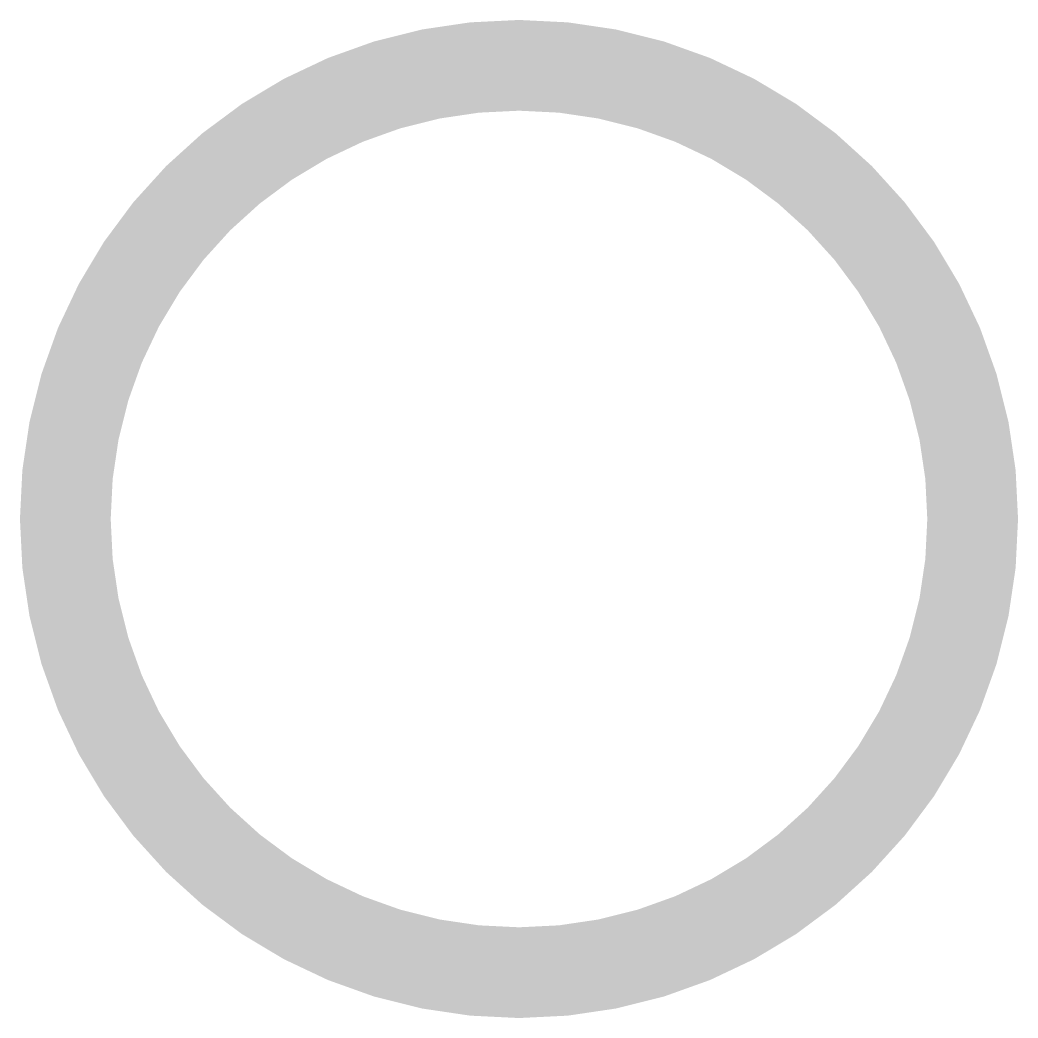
# Model space of a CAD drawing. Header units: metres. Extents: x -0.55 to 0.55, y -0.55 to 0.55.
import ezdxf

# ---------------------------------------------------------------- set-up
doc = ezdxf.new("R2010")
doc.units = ezdxf.units.M

msp = doc.modelspace()

# ---------------------------------------------------------------- linework, layer by layer
at = {"const_width": 0.1}
msp.add_lwpolyline([(-0.5, 0, -1), (0.5, 0, -1)], format="xyb", close=True, dxfattribs=at)

doc.saveas('drawing.dxf')
